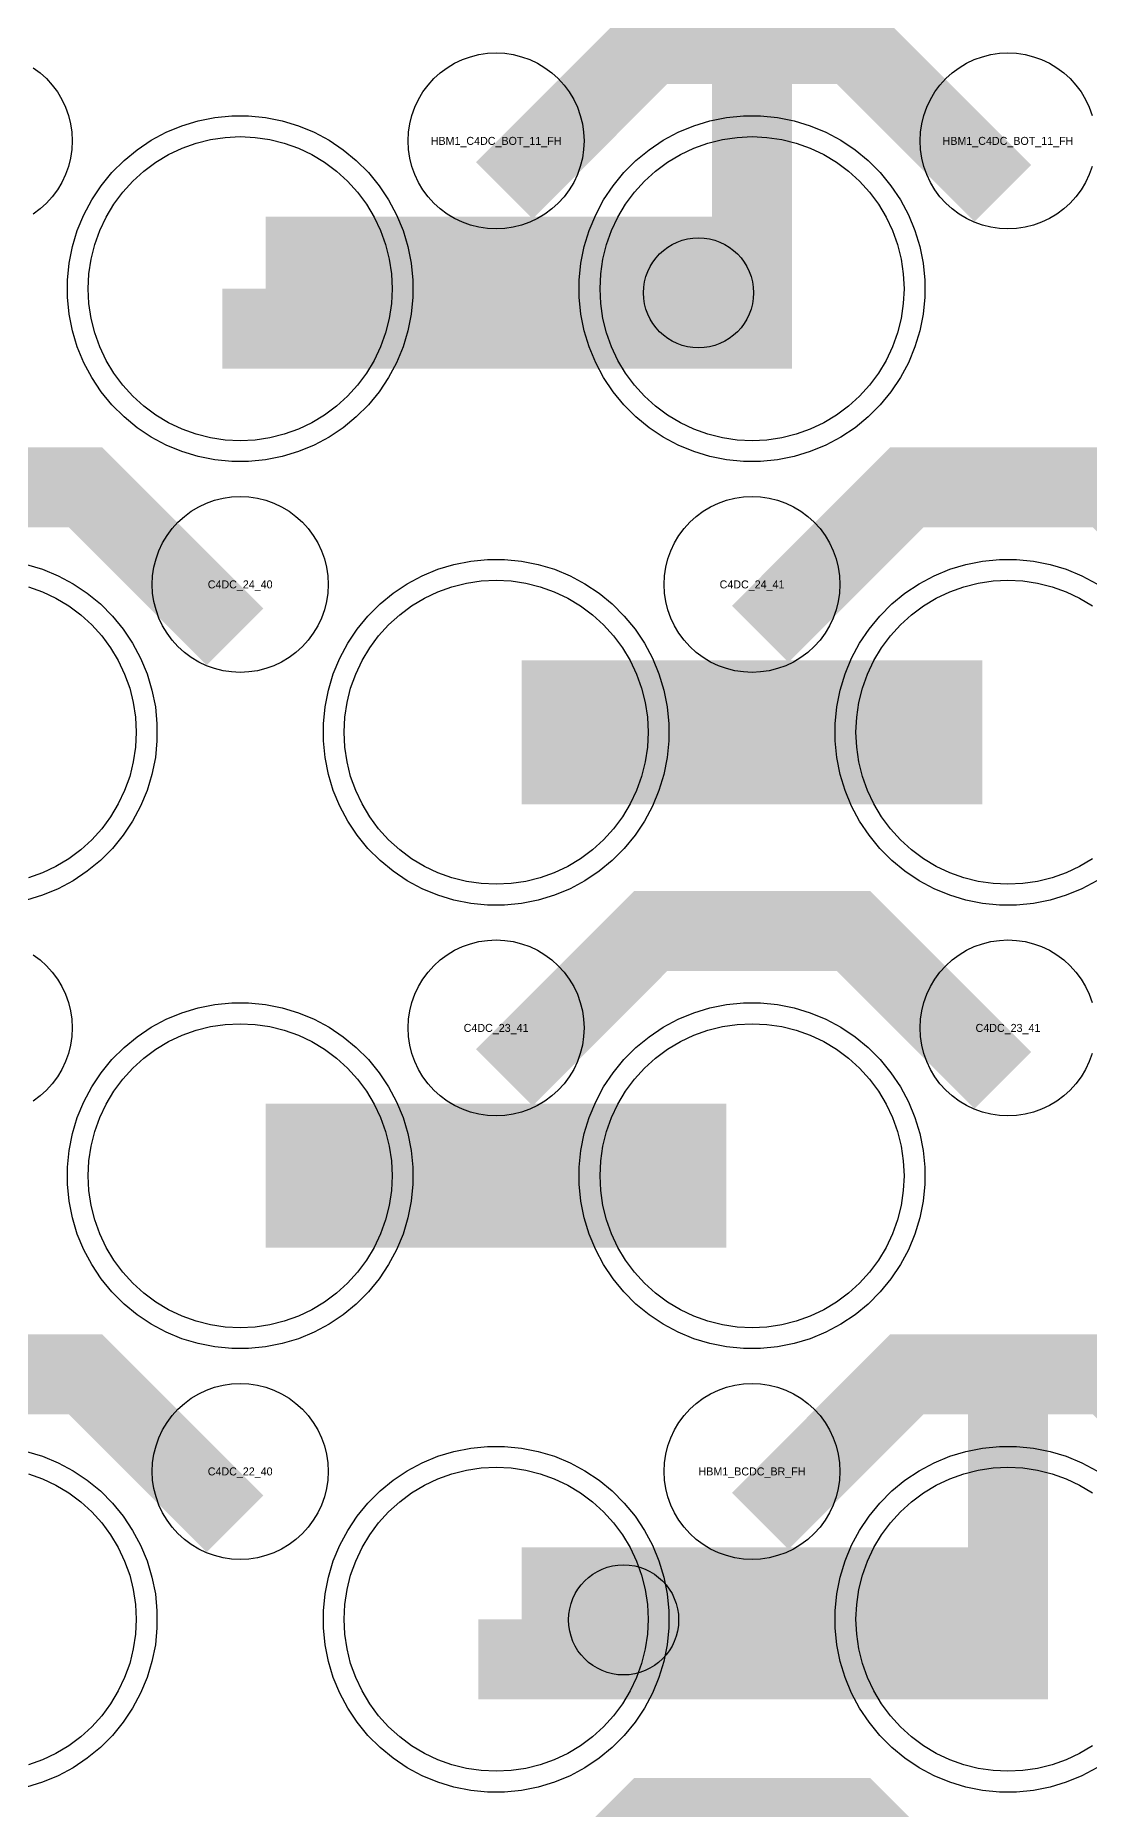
# Model space of a CAD drawing. Extents: x -11880 to 11880, y -14992 to 14992.
# Drawn here: x 976 to 1306, y -11851 to -11296 of the extents above; entities that cross this region are included whole.
import ezdxf
from ezdxf.enums import TextEntityAlignment as Align

# ---------------------------------------------------------------- set-up
doc = ezdxf.new("R2010")
doc.units = 0
doc.header["$MEASUREMENT"] = 0
for name, color, linetype in [('GDS_775_DT_237', 138, 'CONTINUOUS'), ('RDL1_FS', 34, 'CONTINUOUS'), ('RDL_BS', 160, 'CONTINUOUS')]:
    doc.layers.add(name, color=color, linetype=linetype)

msp = doc.modelspace()

# ---------------------------------------------------------------- linework, layer by layer
at = {"layer": 'RDL1_FS'}
for points in [[(1040, -11422.969), (1035.343, -11422.74), (1030.732, -11422.056), (1026.209, -11420.924), (1021.819, -11419.352), (1017.605, -11417.36), (1013.605, -11414.962), (1009.86, -11412.184), (1006.406, -11409.054), (1003.276, -11405.6), (1000.498, -11401.855), (998.1, -11397.855), (996.108, -11393.641), (994.536, -11389.251), (993.404, -11384.728), (992.72, -11380.117), (992.491, -11375.46), (992.72, -11370.803), (993.404, -11366.192), (994.536, -11361.669), (996.108, -11357.279), (998.1, -11353.065), (1000.498, -11349.065), (1003.276, -11345.32), (1006.406, -11341.866), (1009.86, -11338.736), (1013.605, -11335.958), (1017.605, -11333.56), (1021.819, -11331.568), (1026.209, -11329.996), (1030.732, -11328.864), (1035.343, -11328.18), (1040, -11327.951), (1044.657, -11328.18), (1049.268, -11328.864), (1053.791, -11329.996), (1058.181, -11331.568), (1062.395, -11333.56), (1066.395, -11335.958), (1070.14, -11338.736), (1073.594, -11341.866), (1076.724, -11345.32), (1079.502, -11349.065), (1081.9, -11353.065), (1083.892, -11357.279), (1085.464, -11361.669), (1086.596, -11366.192), (1087.28, -11370.803), (1087.509, -11375.46), (1087.28, -11380.117), (1086.596, -11384.728), (1085.464, -11389.251), (1083.892, -11393.641), (1081.9, -11397.855), (1079.502, -11401.855), (1076.724, -11405.6), (1073.594, -11409.054), (1070.14, -11412.184), (1066.395, -11414.962), (1062.395, -11417.36), (1058.181, -11419.352), (1053.791, -11420.924), (1049.268, -11422.056), (1044.657, -11422.74)], [(1200, -11422.969), (1195.343, -11422.74), (1190.732, -11422.056), (1186.209, -11420.924), (1181.819, -11419.352), (1177.605, -11417.36), (1173.605, -11414.962), (1169.86, -11412.184), (1166.406, -11409.054), (1163.276, -11405.6), (1160.498, -11401.855), (1158.1, -11397.855), (1156.108, -11393.641), (1154.536, -11389.251), (1153.404, -11384.728), (1152.72, -11380.117), (1152.491, -11375.46), (1152.72, -11370.803), (1153.404, -11366.192), (1154.536, -11361.669), (1156.108, -11357.279), (1158.1, -11353.065), (1160.498, -11349.065), (1163.276, -11345.32), (1166.406, -11341.866), (1169.86, -11338.736), (1173.605, -11335.958), (1177.605, -11333.56), (1181.819, -11331.568), (1186.209, -11329.996), (1190.732, -11328.864), (1195.343, -11328.18), (1200, -11327.951), (1204.657, -11328.18), (1209.268, -11328.864), (1213.791, -11329.996), (1218.181, -11331.568), (1222.395, -11333.56), (1226.395, -11335.958), (1230.14, -11338.736), (1233.594, -11341.866), (1236.724, -11345.32), (1239.502, -11349.065), (1241.9, -11353.065), (1243.892, -11357.279), (1245.464, -11361.669), (1246.596, -11366.192), (1247.28, -11370.803), (1247.509, -11375.46), (1247.28, -11380.117), (1246.596, -11384.728), (1245.464, -11389.251), (1243.892, -11393.641), (1241.9, -11397.855), (1239.502, -11401.855), (1236.724, -11405.6), (1233.594, -11409.054), (1230.14, -11412.184), (1226.395, -11414.962), (1222.395, -11417.36), (1218.181, -11419.352), (1213.791, -11420.924), (1209.268, -11422.056), (1204.657, -11422.74)], [(1120, -11561.534), (1115.343, -11561.305), (1110.732, -11560.621), (1106.209, -11559.489), (1101.819, -11557.917), (1097.605, -11555.925), (1093.605, -11553.527), (1089.86, -11550.749), (1086.406, -11547.619), (1083.276, -11544.165), (1080.498, -11540.42), (1078.1, -11536.42), (1076.108, -11532.206), (1074.536, -11527.816), (1073.404, -11523.293), (1072.72, -11518.682), (1072.491, -11514.025), (1072.72, -11509.368), (1073.404, -11504.757), (1074.536, -11500.234), (1076.108, -11495.844), (1078.1, -11491.63), (1080.498, -11487.63), (1083.276, -11483.885), (1086.406, -11480.431), (1089.86, -11477.301), (1093.605, -11474.523), (1097.605, -11472.125), (1101.819, -11470.133), (1106.209, -11468.561), (1110.732, -11467.429), (1115.343, -11466.745), (1120, -11466.516), (1124.657, -11466.745), (1129.268, -11467.429), (1133.791, -11468.561), (1138.181, -11470.133), (1142.395, -11472.125), (1146.395, -11474.523), (1150.14, -11477.301), (1153.594, -11480.431), (1156.724, -11483.885), (1159.502, -11487.63), (1161.9, -11491.63), (1163.892, -11495.844), (1165.464, -11500.234), (1166.596, -11504.757), (1167.28, -11509.368), (1167.509, -11514.025), (1167.28, -11518.682), (1166.596, -11523.293), (1165.464, -11527.816), (1163.892, -11532.206), (1161.9, -11536.42), (1159.502, -11540.42), (1156.724, -11544.165), (1153.594, -11547.619), (1150.14, -11550.749), (1146.395, -11553.527), (1142.395, -11555.925), (1138.181, -11557.917), (1133.791, -11559.489), (1129.268, -11560.621), (1124.657, -11561.305)], [(1040, -11700.099), (1035.343, -11699.87), (1030.732, -11699.186), (1026.209, -11698.054), (1021.819, -11696.482), (1017.605, -11694.49), (1013.605, -11692.092), (1009.86, -11689.314), (1006.406, -11686.184), (1003.276, -11682.73), (1000.498, -11678.985), (998.1, -11674.985), (996.108, -11670.771), (994.536, -11666.381), (993.404, -11661.858), (992.72, -11657.247), (992.491, -11652.59), (992.72, -11647.933), (993.404, -11643.322), (994.536, -11638.799), (996.108, -11634.409), (998.1, -11630.195), (1000.498, -11626.195), (1003.276, -11622.45), (1006.406, -11618.996), (1009.86, -11615.866), (1013.605, -11613.088), (1017.605, -11610.69), (1021.819, -11608.698), (1026.209, -11607.126), (1030.732, -11605.994), (1035.343, -11605.31), (1040, -11605.081), (1044.657, -11605.31), (1049.268, -11605.994), (1053.791, -11607.126), (1058.181, -11608.698), (1062.395, -11610.69), (1066.395, -11613.088), (1070.14, -11615.866), (1073.594, -11618.996), (1076.724, -11622.45), (1079.502, -11626.195), (1081.9, -11630.195), (1083.892, -11634.409), (1085.464, -11638.799), (1086.596, -11643.322), (1087.28, -11647.933), (1087.509, -11652.59), (1087.28, -11657.247), (1086.596, -11661.858), (1085.464, -11666.381), (1083.892, -11670.771), (1081.9, -11674.985), (1079.502, -11678.985), (1076.724, -11682.73), (1073.594, -11686.184), (1070.14, -11689.314), (1066.395, -11692.092), (1062.395, -11694.49), (1058.181, -11696.482), (1053.791, -11698.054), (1049.268, -11699.186), (1044.657, -11699.87)], [(1200, -11700.099), (1195.343, -11699.87), (1190.732, -11699.186), (1186.209, -11698.054), (1181.819, -11696.482), (1177.605, -11694.49), (1173.605, -11692.092), (1169.86, -11689.314), (1166.406, -11686.184), (1163.276, -11682.73), (1160.498, -11678.985), (1158.1, -11674.985), (1156.108, -11670.771), (1154.536, -11666.381), (1153.404, -11661.858), (1152.72, -11657.247), (1152.491, -11652.59), (1152.72, -11647.933), (1153.404, -11643.322), (1154.536, -11638.799), (1156.108, -11634.409), (1158.1, -11630.195), (1160.498, -11626.195), (1163.276, -11622.45), (1166.406, -11618.996), (1169.86, -11615.866), (1173.605, -11613.088), (1177.605, -11610.69), (1181.819, -11608.698), (1186.209, -11607.126), (1190.732, -11605.994), (1195.343, -11605.31), (1200, -11605.081), (1204.657, -11605.31), (1209.268, -11605.994), (1213.791, -11607.126), (1218.181, -11608.698), (1222.395, -11610.69), (1226.395, -11613.088), (1230.14, -11615.866), (1233.594, -11618.996), (1236.724, -11622.45), (1239.502, -11626.195), (1241.9, -11630.195), (1243.892, -11634.409), (1245.464, -11638.799), (1246.596, -11643.322), (1247.28, -11647.933), (1247.509, -11652.59), (1247.28, -11657.247), (1246.596, -11661.858), (1245.464, -11666.381), (1243.892, -11670.771), (1241.9, -11674.985), (1239.502, -11678.985), (1236.724, -11682.73), (1233.594, -11686.184), (1230.14, -11689.314), (1226.395, -11692.092), (1222.395, -11694.49), (1218.181, -11696.482), (1213.791, -11698.054), (1209.268, -11699.186), (1204.657, -11699.87)], [(1120, -11838.664), (1115.343, -11838.435), (1110.732, -11837.751), (1106.209, -11836.619), (1101.819, -11835.047), (1097.605, -11833.055), (1093.605, -11830.657), (1089.86, -11827.879), (1086.406, -11824.749), (1083.276, -11821.295), (1080.498, -11817.55), (1078.1, -11813.55), (1076.108, -11809.336), (1074.536, -11804.946), (1073.404, -11800.423), (1072.72, -11795.812), (1072.491, -11791.155), (1072.72, -11786.498), (1073.404, -11781.887), (1074.536, -11777.364), (1076.108, -11772.974), (1078.1, -11768.76), (1080.498, -11764.76), (1083.276, -11761.015), (1086.406, -11757.561), (1089.86, -11754.431), (1093.605, -11751.653), (1097.605, -11749.255), (1101.819, -11747.263), (1106.209, -11745.691), (1110.732, -11744.559), (1115.343, -11743.875), (1120, -11743.646), (1124.657, -11743.875), (1129.268, -11744.559), (1133.791, -11745.691), (1138.181, -11747.263), (1142.395, -11749.255), (1146.395, -11751.653), (1150.14, -11754.431), (1153.594, -11757.561), (1156.724, -11761.015), (1159.502, -11764.76), (1161.9, -11768.76), (1163.892, -11772.974), (1165.464, -11777.364), (1166.596, -11781.887), (1167.28, -11786.498), (1167.509, -11791.155), (1167.28, -11795.812), (1166.596, -11800.423), (1165.464, -11804.946), (1163.892, -11809.336), (1161.9, -11813.55), (1159.502, -11817.55), (1156.724, -11821.295), (1153.594, -11824.749), (1150.14, -11827.879), (1146.395, -11830.657), (1142.395, -11833.055), (1138.181, -11835.047), (1133.791, -11836.619), (1129.268, -11837.751), (1124.657, -11838.435)]]:
    msp.add_lwpolyline(points, close=True, dxfattribs=at)
for points in [[(1048.002, -11375.46, 45, 45, 0), (1120.002, -11375.46, 45, 45, 0)], [(1120.002, -11375.46, 45, 45, 0), (1192.002, -11375.46, 45, 45, 0)], [(1128.002, -11514.025, 45, 45, 0), (1200.002, -11514.025, 45, 45, 0)], [(1200.002, -11514.025, 45, 45, 0), (1272.002, -11514.025, 45, 45, 0)], [(1048.002, -11652.59, 45, 45, 0), (1120.002, -11652.59, 45, 45, 0)], [(1120.002, -11652.59, 45, 45, 0), (1192.002, -11652.59, 45, 45, 0)], [(1128.002, -11791.155, 45, 45, 0), (1200.002, -11791.155, 45, 45, 0)], [(1200.002, -11791.155, 45, 45, 0), (1272.002, -11791.155, 45, 45, 0)]]:
    msp.add_lwpolyline(points, format="xyseb", dxfattribs=at)
for points in [[(1306.395, -11553.527), (1302.395, -11555.925), (1298.181, -11557.917), (1293.791, -11559.489), (1289.268, -11560.621), (1284.657, -11561.305), (1280, -11561.534), (1275.343, -11561.305), (1270.732, -11560.621), (1266.209, -11559.489), (1261.819, -11557.917), (1257.605, -11555.925), (1253.605, -11553.527), (1249.86, -11550.749), (1246.406, -11547.619), (1243.276, -11544.165), (1240.498, -11540.42), (1238.1, -11536.42), (1236.108, -11532.206), (1234.536, -11527.816), (1233.404, -11523.293), (1232.72, -11518.682), (1232.491, -11514.025), (1232.72, -11509.368), (1233.404, -11504.757), (1234.536, -11500.234), (1236.108, -11495.844), (1238.1, -11491.63), (1240.498, -11487.63), (1243.276, -11483.885), (1246.406, -11480.431), (1249.86, -11477.301), (1253.605, -11474.523), (1257.605, -11472.125), (1261.819, -11470.133), (1266.209, -11468.561), (1270.732, -11467.429), (1275.343, -11466.745), (1280, -11466.516), (1284.657, -11466.745), (1289.268, -11467.429), (1293.791, -11468.561), (1298.181, -11470.133), (1302.395, -11472.125), (1306.395, -11474.523)], [(973.791, -11468.561), (978.181, -11470.133), (982.395, -11472.125), (986.395, -11474.523), (990.14, -11477.301), (993.594, -11480.431), (996.724, -11483.885), (999.502, -11487.63), (1001.9, -11491.63), (1003.892, -11495.844), (1005.464, -11500.234), (1006.596, -11504.757), (1007.28, -11509.368), (1007.509, -11514.025), (1007.28, -11518.682), (1006.596, -11523.293), (1005.464, -11527.816), (1003.892, -11532.206), (1001.9, -11536.42), (999.502, -11540.42), (996.724, -11544.165), (993.594, -11547.619), (990.14, -11550.749), (986.395, -11553.527), (982.395, -11555.925), (978.181, -11557.917), (973.791, -11559.489)], [(1306.395, -11830.657), (1302.395, -11833.055), (1298.181, -11835.047), (1293.791, -11836.619), (1289.268, -11837.751), (1284.657, -11838.435), (1280, -11838.664), (1275.343, -11838.435), (1270.732, -11837.751), (1266.209, -11836.619), (1261.819, -11835.047), (1257.605, -11833.055), (1253.605, -11830.657), (1249.86, -11827.879), (1246.406, -11824.749), (1243.276, -11821.295), (1240.498, -11817.55), (1238.1, -11813.55), (1236.108, -11809.336), (1234.536, -11804.946), (1233.404, -11800.423), (1232.72, -11795.812), (1232.491, -11791.155), (1232.72, -11786.498), (1233.404, -11781.887), (1234.536, -11777.364), (1236.108, -11772.974), (1238.1, -11768.76), (1240.498, -11764.76), (1243.276, -11761.015), (1246.406, -11757.561), (1249.86, -11754.431), (1253.605, -11751.653), (1257.605, -11749.255), (1261.819, -11747.263), (1266.209, -11745.691), (1270.732, -11744.559), (1275.343, -11743.875), (1280, -11743.646), (1284.657, -11743.875), (1289.268, -11744.559), (1293.791, -11745.691), (1298.181, -11747.263), (1302.395, -11749.255), (1306.395, -11751.653)], [(973.791, -11745.691), (978.181, -11747.263), (982.395, -11749.255), (986.395, -11751.653), (990.14, -11754.431), (993.594, -11757.561), (996.724, -11761.015), (999.502, -11764.76), (1001.9, -11768.76), (1003.892, -11772.974), (1005.464, -11777.364), (1006.596, -11781.887), (1007.28, -11786.498), (1007.509, -11791.155), (1007.28, -11795.812), (1006.596, -11800.423), (1005.464, -11804.946), (1003.892, -11809.336), (1001.9, -11813.55), (999.502, -11817.55), (996.724, -11821.295), (993.594, -11824.749), (990.14, -11827.879), (986.395, -11830.657), (982.395, -11833.055), (978.181, -11835.047), (973.791, -11836.619)]]:
    msp.add_lwpolyline(points, dxfattribs=at)
for centre in [(1183.28, -11376.739), (1159.859, -11791.356)]:
    msp.add_circle(centre, 17.2, dxfattribs=at)
at = {"layer": 'RDL_BS'}
for points in [[(1200, -11400.46, 25, 25, 0), (1200, -11286.459, 25, 25, 0)], [(1122.562, -11344.774, 25, 25, 0), (1168.377, -11298.959, 25, 25, 0), (1201.93, -11298.959, 25, 25, 0)], [(1278.401, -11345.673, 25, 25, 0), (1231.687, -11298.959, 25, 25, 0), (1201.929, -11298.959, 25, 25, 0)], [(1034.397, -11387.96, 25, 25, 0), (1212.5, -11387.96, 25, 25, 0)], [(1038.401, -11484.238, 25, 25, 0), (991.687, -11437.524, 25, 25, 0), (961.929, -11437.524, 25, 25, 0)], [(1202.562, -11483.339, 25, 25, 0), (1248.377, -11437.524, 25, 25, 0), (1281.93, -11437.524, 25, 25, 0)], [(1358.401, -11484.238, 25, 25, 0), (1311.687, -11437.524, 25, 25, 0), (1281.929, -11437.524, 25, 25, 0)], [(1122.562, -11621.904, 25, 25, 0), (1168.377, -11576.089, 25, 25, 0), (1201.93, -11576.089, 25, 25, 0)], [(1278.401, -11622.803, 25, 25, 0), (1231.687, -11576.089, 25, 25, 0), (1201.929, -11576.089, 25, 25, 0)], [(1280, -11816.155, 25, 25, 0), (1280, -11702.154, 25, 25, 0)], [(1038.401, -11761.368, 25, 25, 0), (991.687, -11714.654, 25, 25, 0), (961.929, -11714.654, 25, 25, 0)], [(1202.562, -11760.469, 25, 25, 0), (1248.377, -11714.654, 25, 25, 0), (1281.93, -11714.654, 25, 25, 0)], [(1358.401, -11761.368, 25, 25, 0), (1311.687, -11714.654, 25, 25, 0), (1281.929, -11714.654, 25, 25, 0)], [(1114.397, -11803.655, 25, 25, 0), (1292.5, -11803.655, 25, 25, 0)], [(1200, -11954.72, 25, 25, 0), (1200, -11840.719, 25, 25, 0)], [(1122.562, -11899.034, 25, 25, 0), (1168.377, -11853.219, 25, 25, 0), (1201.93, -11853.219, 25, 25, 0)], [(1278.401, -11899.933, 25, 25, 0), (1231.687, -11853.219, 25, 25, 0), (1201.929, -11853.219, 25, 25, 0)]]:
    msp.add_lwpolyline(points, format="xyseb", dxfattribs=at)
for points in [[(975.28, -11306.415), (977.443, -11308.018), (979.442, -11309.83), (981.254, -11311.829), (982.857, -11313.992), (984.25, -11316.316), (985.402, -11318.753), (986.309, -11321.288), (986.966, -11323.907), (987.362, -11326.579), (987.494, -11329.272), (987.362, -11331.965), (986.966, -11334.637), (986.309, -11337.256), (985.402, -11339.791), (984.25, -11342.228), (982.857, -11344.552), (981.254, -11346.715), (979.442, -11348.714), (977.443, -11350.526), (975.28, -11352.129)], [(1306.309, -11337.256), (1305.402, -11339.791), (1304.25, -11342.228), (1302.857, -11344.552), (1301.254, -11346.715), (1299.442, -11348.714), (1297.443, -11350.526), (1295.28, -11352.129), (1292.956, -11353.522), (1290.519, -11354.674), (1287.984, -11355.581), (1285.365, -11356.238), (1282.693, -11356.634), (1280, -11356.766), (1277.307, -11356.634), (1274.635, -11356.238), (1272.016, -11355.581), (1269.481, -11354.674), (1267.044, -11353.522), (1264.72, -11352.129), (1262.557, -11350.526), (1260.558, -11348.714), (1258.746, -11346.715), (1257.143, -11344.552), (1255.75, -11342.228), (1254.598, -11339.791), (1253.691, -11337.256), (1253.034, -11334.637), (1252.638, -11331.965), (1252.506, -11329.272), (1252.638, -11326.579), (1253.034, -11323.907), (1253.691, -11321.288), (1254.598, -11318.753), (1255.75, -11316.316), (1257.143, -11313.992), (1258.746, -11311.829), (1260.558, -11309.83), (1262.557, -11308.018), (1264.72, -11306.415), (1267.044, -11305.022), (1269.481, -11303.87), (1272.016, -11302.963), (1274.635, -11302.306), (1277.307, -11301.91), (1280, -11301.778), (1282.693, -11301.91), (1285.365, -11302.306), (1287.984, -11302.963), (1290.519, -11303.87), (1292.956, -11305.022), (1295.28, -11306.415), (1297.443, -11308.018), (1299.442, -11309.83), (1301.254, -11311.829), (1302.857, -11313.992), (1304.25, -11316.316), (1305.402, -11318.753), (1306.309, -11321.288)], [(973.165, -11461.588), (978.205, -11463.119), (983.115, -11465.15), (987.777, -11467.642), (992.191, -11470.589), (996.292, -11473.951), (1000.074, -11477.733), (1003.436, -11481.834), (1006.383, -11486.248), (1008.875, -11490.91), (1010.906, -11495.82), (1012.437, -11500.86), (1013.483, -11506.087), (1014, -11511.381), (1014, -11516.669), (1013.483, -11521.963), (1012.437, -11527.19), (1010.906, -11532.23), (1008.875, -11537.14), (1006.383, -11541.802), (1003.436, -11546.216), (1000.074, -11550.317), (996.292, -11554.099), (992.191, -11557.461), (987.777, -11560.408), (983.115, -11562.9), (978.205, -11564.931), (973.165, -11566.462)], [(1307.777, -11560.408), (1303.115, -11562.9), (1298.205, -11564.931), (1293.165, -11566.462), (1287.938, -11567.508), (1282.644, -11568.025), (1277.356, -11568.025), (1272.062, -11567.508), (1266.835, -11566.462), (1261.795, -11564.931), (1256.885, -11562.9), (1252.223, -11560.408), (1247.809, -11557.461), (1243.708, -11554.099), (1239.926, -11550.317), (1236.564, -11546.216), (1233.617, -11541.802), (1231.125, -11537.14), (1229.094, -11532.23), (1227.563, -11527.19), (1226.517, -11521.963), (1226, -11516.669), (1226, -11511.381), (1226.517, -11506.087), (1227.563, -11500.86), (1229.094, -11495.82), (1231.125, -11490.91), (1233.617, -11486.248), (1236.564, -11481.834), (1239.926, -11477.733), (1243.708, -11473.951), (1247.809, -11470.589), (1252.223, -11467.642), (1256.885, -11465.15), (1261.795, -11463.119), (1266.835, -11461.588), (1272.062, -11460.542), (1277.356, -11460.025), (1282.644, -11460.025), (1287.938, -11460.542), (1293.165, -11461.588), (1298.205, -11463.119), (1303.115, -11465.15), (1307.777, -11467.642)], [(975.28, -11583.545), (977.443, -11585.148), (979.442, -11586.96), (981.254, -11588.959), (982.857, -11591.122), (984.25, -11593.446), (985.402, -11595.883), (986.309, -11598.418), (986.966, -11601.037), (987.362, -11603.709), (987.494, -11606.402), (987.362, -11609.095), (986.966, -11611.767), (986.309, -11614.386), (985.402, -11616.921), (984.25, -11619.358), (982.857, -11621.682), (981.254, -11623.845), (979.442, -11625.844), (977.443, -11627.656), (975.28, -11629.259)], [(1306.309, -11614.386), (1305.402, -11616.921), (1304.25, -11619.358), (1302.857, -11621.682), (1301.254, -11623.845), (1299.442, -11625.844), (1297.443, -11627.656), (1295.28, -11629.259), (1292.956, -11630.652), (1290.519, -11631.804), (1287.984, -11632.711), (1285.365, -11633.368), (1282.693, -11633.764), (1280, -11633.896), (1277.307, -11633.764), (1274.635, -11633.368), (1272.016, -11632.711), (1269.481, -11631.804), (1267.044, -11630.652), (1264.72, -11629.259), (1262.557, -11627.656), (1260.558, -11625.844), (1258.746, -11623.845), (1257.143, -11621.682), (1255.75, -11619.358), (1254.598, -11616.921), (1253.691, -11614.386), (1253.034, -11611.767), (1252.638, -11609.095), (1252.506, -11606.402), (1252.638, -11603.709), (1253.034, -11601.037), (1253.691, -11598.418), (1254.598, -11595.883), (1255.75, -11593.446), (1257.143, -11591.122), (1258.746, -11588.959), (1260.558, -11586.96), (1262.557, -11585.148), (1264.72, -11583.545), (1267.044, -11582.152), (1269.481, -11581), (1272.016, -11580.093), (1274.635, -11579.436), (1277.307, -11579.04), (1280, -11578.908), (1282.693, -11579.04), (1285.365, -11579.436), (1287.984, -11580.093), (1290.519, -11581), (1292.956, -11582.152), (1295.28, -11583.545), (1297.443, -11585.148), (1299.442, -11586.96), (1301.254, -11588.959), (1302.857, -11591.122), (1304.25, -11593.446), (1305.402, -11595.883), (1306.309, -11598.418)], [(973.165, -11738.718), (978.205, -11740.249), (983.115, -11742.28), (987.777, -11744.772), (992.191, -11747.719), (996.292, -11751.081), (1000.074, -11754.863), (1003.436, -11758.964), (1006.383, -11763.378), (1008.875, -11768.04), (1010.906, -11772.95), (1012.437, -11777.99), (1013.483, -11783.217), (1014, -11788.511), (1014, -11793.799), (1013.483, -11799.093), (1012.437, -11804.32), (1010.906, -11809.36), (1008.875, -11814.27), (1006.383, -11818.932), (1003.436, -11823.346), (1000.074, -11827.447), (996.292, -11831.229), (992.191, -11834.591), (987.777, -11837.538), (983.115, -11840.03), (978.205, -11842.061), (973.165, -11843.592)], [(1307.777, -11837.538), (1303.115, -11840.03), (1298.205, -11842.061), (1293.165, -11843.592), (1287.938, -11844.638), (1282.644, -11845.155), (1277.356, -11845.155), (1272.062, -11844.638), (1266.835, -11843.592), (1261.795, -11842.061), (1256.885, -11840.03), (1252.223, -11837.538), (1247.809, -11834.591), (1243.708, -11831.229), (1239.926, -11827.447), (1236.564, -11823.346), (1233.617, -11818.932), (1231.125, -11814.27), (1229.094, -11809.36), (1227.563, -11804.32), (1226.517, -11799.093), (1226, -11793.799), (1226, -11788.511), (1226.517, -11783.217), (1227.563, -11777.99), (1229.094, -11772.95), (1231.125, -11768.04), (1233.617, -11763.378), (1236.564, -11758.964), (1239.926, -11754.863), (1243.708, -11751.081), (1247.809, -11747.719), (1252.223, -11744.772), (1256.885, -11742.28), (1261.795, -11740.249), (1266.835, -11738.718), (1272.062, -11737.672), (1277.356, -11737.155), (1282.644, -11737.155), (1287.938, -11737.672), (1293.165, -11738.718), (1298.205, -11740.249), (1303.115, -11742.28), (1307.777, -11744.772)]]:
    msp.add_lwpolyline(points, dxfattribs=at)
for points in [[(1120, -11356.766), (1117.307, -11356.634), (1114.635, -11356.238), (1112.016, -11355.581), (1109.481, -11354.674), (1107.044, -11353.522), (1104.72, -11352.129), (1102.557, -11350.526), (1100.558, -11348.714), (1098.746, -11346.715), (1097.143, -11344.552), (1095.75, -11342.228), (1094.598, -11339.791), (1093.691, -11337.256), (1093.034, -11334.637), (1092.638, -11331.965), (1092.506, -11329.272), (1092.638, -11326.579), (1093.034, -11323.907), (1093.691, -11321.288), (1094.598, -11318.753), (1095.75, -11316.316), (1097.143, -11313.992), (1098.746, -11311.829), (1100.558, -11309.83), (1102.557, -11308.018), (1104.72, -11306.415), (1107.044, -11305.022), (1109.481, -11303.87), (1112.016, -11302.963), (1114.635, -11302.306), (1117.307, -11301.91), (1120, -11301.778), (1122.693, -11301.91), (1125.365, -11302.306), (1127.984, -11302.963), (1130.519, -11303.87), (1132.956, -11305.022), (1135.28, -11306.415), (1137.443, -11308.018), (1139.442, -11309.83), (1141.254, -11311.829), (1142.857, -11313.992), (1144.25, -11316.316), (1145.402, -11318.753), (1146.309, -11321.288), (1146.966, -11323.907), (1147.362, -11326.579), (1147.494, -11329.272), (1147.362, -11331.965), (1146.966, -11334.637), (1146.309, -11337.256), (1145.402, -11339.791), (1144.25, -11342.228), (1142.857, -11344.552), (1141.254, -11346.715), (1139.442, -11348.714), (1137.443, -11350.526), (1135.28, -11352.129), (1132.956, -11353.522), (1130.519, -11354.674), (1127.984, -11355.581), (1125.365, -11356.238), (1122.693, -11356.634)], [(1037.356, -11429.46), (1032.062, -11428.943), (1026.835, -11427.897), (1021.795, -11426.366), (1016.885, -11424.335), (1012.223, -11421.843), (1007.809, -11418.896), (1003.708, -11415.534), (999.926, -11411.752), (996.564, -11407.651), (993.617, -11403.237), (991.125, -11398.575), (989.094, -11393.665), (987.563, -11388.625), (986.517, -11383.398), (986, -11378.104), (986, -11372.816), (986.517, -11367.522), (987.563, -11362.295), (989.094, -11357.255), (991.125, -11352.345), (993.617, -11347.683), (996.564, -11343.269), (999.926, -11339.168), (1003.708, -11335.386), (1007.809, -11332.024), (1012.223, -11329.077), (1016.885, -11326.585), (1021.795, -11324.554), (1026.835, -11323.023), (1032.062, -11321.977), (1037.356, -11321.46), (1042.644, -11321.46), (1047.938, -11321.977), (1053.165, -11323.023), (1058.205, -11324.554), (1063.115, -11326.585), (1067.777, -11329.077), (1072.191, -11332.024), (1076.292, -11335.386), (1080.074, -11339.168), (1083.436, -11343.269), (1086.383, -11347.683), (1088.875, -11352.345), (1090.906, -11357.255), (1092.437, -11362.295), (1093.483, -11367.522), (1094, -11372.816), (1094, -11378.104), (1093.483, -11383.398), (1092.437, -11388.625), (1090.906, -11393.665), (1088.875, -11398.575), (1086.383, -11403.237), (1083.436, -11407.651), (1080.074, -11411.752), (1076.292, -11415.534), (1072.191, -11418.896), (1067.777, -11421.843), (1063.115, -11424.335), (1058.205, -11426.366), (1053.165, -11427.897), (1047.938, -11428.943), (1042.644, -11429.46)], [(1197.356, -11429.46), (1192.062, -11428.943), (1186.835, -11427.897), (1181.795, -11426.366), (1176.885, -11424.335), (1172.223, -11421.843), (1167.809, -11418.896), (1163.708, -11415.534), (1159.926, -11411.752), (1156.564, -11407.651), (1153.617, -11403.237), (1151.125, -11398.575), (1149.094, -11393.665), (1147.563, -11388.625), (1146.517, -11383.398), (1146, -11378.104), (1146, -11372.816), (1146.517, -11367.522), (1147.563, -11362.295), (1149.094, -11357.255), (1151.125, -11352.345), (1153.617, -11347.683), (1156.564, -11343.269), (1159.926, -11339.168), (1163.708, -11335.386), (1167.809, -11332.024), (1172.223, -11329.077), (1176.885, -11326.585), (1181.795, -11324.554), (1186.835, -11323.023), (1192.062, -11321.977), (1197.356, -11321.46), (1202.644, -11321.46), (1207.938, -11321.977), (1213.165, -11323.023), (1218.205, -11324.554), (1223.115, -11326.585), (1227.777, -11329.077), (1232.191, -11332.024), (1236.292, -11335.386), (1240.074, -11339.168), (1243.436, -11343.269), (1246.383, -11347.683), (1248.875, -11352.345), (1250.906, -11357.255), (1252.437, -11362.295), (1253.483, -11367.522), (1254, -11372.816), (1254, -11378.104), (1253.483, -11383.398), (1252.437, -11388.625), (1250.906, -11393.665), (1248.875, -11398.575), (1246.383, -11403.237), (1243.436, -11407.651), (1240.074, -11411.752), (1236.292, -11415.534), (1232.191, -11418.896), (1227.777, -11421.843), (1223.115, -11424.335), (1218.205, -11426.366), (1213.165, -11427.897), (1207.938, -11428.943), (1202.644, -11429.46)], [(1040, -11495.331), (1037.307, -11495.199), (1034.635, -11494.803), (1032.016, -11494.146), (1029.481, -11493.239), (1027.044, -11492.087), (1024.72, -11490.694), (1022.557, -11489.091), (1020.558, -11487.279), (1018.746, -11485.28), (1017.143, -11483.117), (1015.75, -11480.793), (1014.598, -11478.356), (1013.691, -11475.821), (1013.034, -11473.202), (1012.638, -11470.53), (1012.506, -11467.837), (1012.638, -11465.144), (1013.034, -11462.472), (1013.691, -11459.853), (1014.598, -11457.318), (1015.75, -11454.881), (1017.143, -11452.557), (1018.746, -11450.394), (1020.558, -11448.395), (1022.557, -11446.583), (1024.72, -11444.98), (1027.044, -11443.587), (1029.481, -11442.435), (1032.016, -11441.528), (1034.635, -11440.871), (1037.307, -11440.475), (1040, -11440.343), (1042.693, -11440.475), (1045.365, -11440.871), (1047.984, -11441.528), (1050.519, -11442.435), (1052.956, -11443.587), (1055.28, -11444.98), (1057.443, -11446.583), (1059.442, -11448.395), (1061.254, -11450.394), (1062.857, -11452.557), (1064.25, -11454.881), (1065.402, -11457.318), (1066.309, -11459.853), (1066.966, -11462.472), (1067.362, -11465.144), (1067.494, -11467.837), (1067.362, -11470.53), (1066.966, -11473.202), (1066.309, -11475.821), (1065.402, -11478.356), (1064.25, -11480.793), (1062.857, -11483.117), (1061.254, -11485.28), (1059.442, -11487.279), (1057.443, -11489.091), (1055.28, -11490.694), (1052.956, -11492.087), (1050.519, -11493.239), (1047.984, -11494.146), (1045.365, -11494.803), (1042.693, -11495.199)], [(1200, -11495.331), (1197.307, -11495.199), (1194.635, -11494.803), (1192.016, -11494.146), (1189.481, -11493.239), (1187.044, -11492.087), (1184.72, -11490.694), (1182.557, -11489.091), (1180.558, -11487.279), (1178.746, -11485.28), (1177.143, -11483.117), (1175.75, -11480.793), (1174.598, -11478.356), (1173.691, -11475.821), (1173.034, -11473.202), (1172.638, -11470.53), (1172.506, -11467.837), (1172.638, -11465.144), (1173.034, -11462.472), (1173.691, -11459.853), (1174.598, -11457.318), (1175.75, -11454.881), (1177.143, -11452.557), (1178.746, -11450.394), (1180.558, -11448.395), (1182.557, -11446.583), (1184.72, -11444.98), (1187.044, -11443.587), (1189.481, -11442.435), (1192.016, -11441.528), (1194.635, -11440.871), (1197.307, -11440.475), (1200, -11440.343), (1202.693, -11440.475), (1205.365, -11440.871), (1207.984, -11441.528), (1210.519, -11442.435), (1212.956, -11443.587), (1215.28, -11444.98), (1217.443, -11446.583), (1219.442, -11448.395), (1221.254, -11450.394), (1222.857, -11452.557), (1224.25, -11454.881), (1225.402, -11457.318), (1226.309, -11459.853), (1226.966, -11462.472), (1227.362, -11465.144), (1227.494, -11467.837), (1227.362, -11470.53), (1226.966, -11473.202), (1226.309, -11475.821), (1225.402, -11478.356), (1224.25, -11480.793), (1222.857, -11483.117), (1221.254, -11485.28), (1219.442, -11487.279), (1217.443, -11489.091), (1215.28, -11490.694), (1212.956, -11492.087), (1210.519, -11493.239), (1207.984, -11494.146), (1205.365, -11494.803), (1202.693, -11495.199)], [(1117.356, -11568.025), (1112.062, -11567.508), (1106.835, -11566.462), (1101.795, -11564.931), (1096.885, -11562.9), (1092.223, -11560.408), (1087.809, -11557.461), (1083.708, -11554.099), (1079.926, -11550.317), (1076.564, -11546.216), (1073.617, -11541.802), (1071.125, -11537.14), (1069.094, -11532.23), (1067.563, -11527.19), (1066.517, -11521.963), (1066, -11516.669), (1066, -11511.381), (1066.517, -11506.087), (1067.563, -11500.86), (1069.094, -11495.82), (1071.125, -11490.91), (1073.617, -11486.248), (1076.564, -11481.834), (1079.926, -11477.733), (1083.708, -11473.951), (1087.809, -11470.589), (1092.223, -11467.642), (1096.885, -11465.15), (1101.795, -11463.119), (1106.835, -11461.588), (1112.062, -11460.542), (1117.356, -11460.025), (1122.644, -11460.025), (1127.938, -11460.542), (1133.165, -11461.588), (1138.205, -11463.119), (1143.115, -11465.15), (1147.777, -11467.642), (1152.191, -11470.589), (1156.292, -11473.951), (1160.074, -11477.733), (1163.436, -11481.834), (1166.383, -11486.248), (1168.875, -11490.91), (1170.906, -11495.82), (1172.437, -11500.86), (1173.483, -11506.087), (1174, -11511.381), (1174, -11516.669), (1173.483, -11521.963), (1172.437, -11527.19), (1170.906, -11532.23), (1168.875, -11537.14), (1166.383, -11541.802), (1163.436, -11546.216), (1160.074, -11550.317), (1156.292, -11554.099), (1152.191, -11557.461), (1147.777, -11560.408), (1143.115, -11562.9), (1138.205, -11564.931), (1133.165, -11566.462), (1127.938, -11567.508), (1122.644, -11568.025)], [(1120, -11633.896), (1117.307, -11633.764), (1114.635, -11633.368), (1112.016, -11632.711), (1109.481, -11631.804), (1107.044, -11630.652), (1104.72, -11629.259), (1102.557, -11627.656), (1100.558, -11625.844), (1098.746, -11623.845), (1097.143, -11621.682), (1095.75, -11619.358), (1094.598, -11616.921), (1093.691, -11614.386), (1093.034, -11611.767), (1092.638, -11609.095), (1092.506, -11606.402), (1092.638, -11603.709), (1093.034, -11601.037), (1093.691, -11598.418), (1094.598, -11595.883), (1095.75, -11593.446), (1097.143, -11591.122), (1098.746, -11588.959), (1100.558, -11586.96), (1102.557, -11585.148), (1104.72, -11583.545), (1107.044, -11582.152), (1109.481, -11581), (1112.016, -11580.093), (1114.635, -11579.436), (1117.307, -11579.04), (1120, -11578.908), (1122.693, -11579.04), (1125.365, -11579.436), (1127.984, -11580.093), (1130.519, -11581), (1132.956, -11582.152), (1135.28, -11583.545), (1137.443, -11585.148), (1139.442, -11586.96), (1141.254, -11588.959), (1142.857, -11591.122), (1144.25, -11593.446), (1145.402, -11595.883), (1146.309, -11598.418), (1146.966, -11601.037), (1147.362, -11603.709), (1147.494, -11606.402), (1147.362, -11609.095), (1146.966, -11611.767), (1146.309, -11614.386), (1145.402, -11616.921), (1144.25, -11619.358), (1142.857, -11621.682), (1141.254, -11623.845), (1139.442, -11625.844), (1137.443, -11627.656), (1135.28, -11629.259), (1132.956, -11630.652), (1130.519, -11631.804), (1127.984, -11632.711), (1125.365, -11633.368), (1122.693, -11633.764)], [(1037.356, -11706.59), (1032.062, -11706.073), (1026.835, -11705.027), (1021.795, -11703.496), (1016.885, -11701.465), (1012.223, -11698.973), (1007.809, -11696.026), (1003.708, -11692.664), (999.926, -11688.882), (996.564, -11684.781), (993.617, -11680.367), (991.125, -11675.705), (989.094, -11670.795), (987.563, -11665.755), (986.517, -11660.528), (986, -11655.234), (986, -11649.946), (986.517, -11644.652), (987.563, -11639.425), (989.094, -11634.385), (991.125, -11629.475), (993.617, -11624.813), (996.564, -11620.399), (999.926, -11616.298), (1003.708, -11612.516), (1007.809, -11609.154), (1012.223, -11606.207), (1016.885, -11603.715), (1021.795, -11601.684), (1026.835, -11600.153), (1032.062, -11599.107), (1037.356, -11598.59), (1042.644, -11598.59), (1047.938, -11599.107), (1053.165, -11600.153), (1058.205, -11601.684), (1063.115, -11603.715), (1067.777, -11606.207), (1072.191, -11609.154), (1076.292, -11612.516), (1080.074, -11616.298), (1083.436, -11620.399), (1086.383, -11624.813), (1088.875, -11629.475), (1090.906, -11634.385), (1092.437, -11639.425), (1093.483, -11644.652), (1094, -11649.946), (1094, -11655.234), (1093.483, -11660.528), (1092.437, -11665.755), (1090.906, -11670.795), (1088.875, -11675.705), (1086.383, -11680.367), (1083.436, -11684.781), (1080.074, -11688.882), (1076.292, -11692.664), (1072.191, -11696.026), (1067.777, -11698.973), (1063.115, -11701.465), (1058.205, -11703.496), (1053.165, -11705.027), (1047.938, -11706.073), (1042.644, -11706.59)], [(1197.356, -11706.59), (1192.062, -11706.073), (1186.835, -11705.027), (1181.795, -11703.496), (1176.885, -11701.465), (1172.223, -11698.973), (1167.809, -11696.026), (1163.708, -11692.664), (1159.926, -11688.882), (1156.564, -11684.781), (1153.617, -11680.367), (1151.125, -11675.705), (1149.094, -11670.795), (1147.563, -11665.755), (1146.517, -11660.528), (1146, -11655.234), (1146, -11649.946), (1146.517, -11644.652), (1147.563, -11639.425), (1149.094, -11634.385), (1151.125, -11629.475), (1153.617, -11624.813), (1156.564, -11620.399), (1159.926, -11616.298), (1163.708, -11612.516), (1167.809, -11609.154), (1172.223, -11606.207), (1176.885, -11603.715), (1181.795, -11601.684), (1186.835, -11600.153), (1192.062, -11599.107), (1197.356, -11598.59), (1202.644, -11598.59), (1207.938, -11599.107), (1213.165, -11600.153), (1218.205, -11601.684), (1223.115, -11603.715), (1227.777, -11606.207), (1232.191, -11609.154), (1236.292, -11612.516), (1240.074, -11616.298), (1243.436, -11620.399), (1246.383, -11624.813), (1248.875, -11629.475), (1250.906, -11634.385), (1252.437, -11639.425), (1253.483, -11644.652), (1254, -11649.946), (1254, -11655.234), (1253.483, -11660.528), (1252.437, -11665.755), (1250.906, -11670.795), (1248.875, -11675.705), (1246.383, -11680.367), (1243.436, -11684.781), (1240.074, -11688.882), (1236.292, -11692.664), (1232.191, -11696.026), (1227.777, -11698.973), (1223.115, -11701.465), (1218.205, -11703.496), (1213.165, -11705.027), (1207.938, -11706.073), (1202.644, -11706.59)], [(1040, -11772.461), (1037.307, -11772.329), (1034.635, -11771.933), (1032.016, -11771.276), (1029.481, -11770.369), (1027.044, -11769.217), (1024.72, -11767.824), (1022.557, -11766.221), (1020.558, -11764.409), (1018.746, -11762.41), (1017.143, -11760.247), (1015.75, -11757.923), (1014.598, -11755.486), (1013.691, -11752.951), (1013.034, -11750.332), (1012.638, -11747.66), (1012.506, -11744.967), (1012.638, -11742.274), (1013.034, -11739.602), (1013.691, -11736.983), (1014.598, -11734.448), (1015.75, -11732.011), (1017.143, -11729.687), (1018.746, -11727.524), (1020.558, -11725.525), (1022.557, -11723.713), (1024.72, -11722.11), (1027.044, -11720.717), (1029.481, -11719.565), (1032.016, -11718.658), (1034.635, -11718.001), (1037.307, -11717.605), (1040, -11717.473), (1042.693, -11717.605), (1045.365, -11718.001), (1047.984, -11718.658), (1050.519, -11719.565), (1052.956, -11720.717), (1055.28, -11722.11), (1057.443, -11723.713), (1059.442, -11725.525), (1061.254, -11727.524), (1062.857, -11729.687), (1064.25, -11732.011), (1065.402, -11734.448), (1066.309, -11736.983), (1066.966, -11739.602), (1067.362, -11742.274), (1067.494, -11744.967), (1067.362, -11747.66), (1066.966, -11750.332), (1066.309, -11752.951), (1065.402, -11755.486), (1064.25, -11757.923), (1062.857, -11760.247), (1061.254, -11762.41), (1059.442, -11764.409), (1057.443, -11766.221), (1055.28, -11767.824), (1052.956, -11769.217), (1050.519, -11770.369), (1047.984, -11771.276), (1045.365, -11771.933), (1042.693, -11772.329)], [(1200, -11772.461), (1197.307, -11772.329), (1194.635, -11771.933), (1192.016, -11771.276), (1189.481, -11770.369), (1187.044, -11769.217), (1184.72, -11767.824), (1182.557, -11766.221), (1180.558, -11764.409), (1178.746, -11762.41), (1177.143, -11760.247), (1175.75, -11757.923), (1174.598, -11755.486), (1173.691, -11752.951), (1173.034, -11750.332), (1172.638, -11747.66), (1172.506, -11744.967), (1172.638, -11742.274), (1173.034, -11739.602), (1173.691, -11736.983), (1174.598, -11734.448), (1175.75, -11732.011), (1177.143, -11729.687), (1178.746, -11727.524), (1180.558, -11725.525), (1182.557, -11723.713), (1184.72, -11722.11), (1187.044, -11720.717), (1189.481, -11719.565), (1192.016, -11718.658), (1194.635, -11718.001), (1197.307, -11717.605), (1200, -11717.473), (1202.693, -11717.605), (1205.365, -11718.001), (1207.984, -11718.658), (1210.519, -11719.565), (1212.956, -11720.717), (1215.28, -11722.11), (1217.443, -11723.713), (1219.442, -11725.525), (1221.254, -11727.524), (1222.857, -11729.687), (1224.25, -11732.011), (1225.402, -11734.448), (1226.309, -11736.983), (1226.966, -11739.602), (1227.362, -11742.274), (1227.494, -11744.967), (1227.362, -11747.66), (1226.966, -11750.332), (1226.309, -11752.951), (1225.402, -11755.486), (1224.25, -11757.923), (1222.857, -11760.247), (1221.254, -11762.41), (1219.442, -11764.409), (1217.443, -11766.221), (1215.28, -11767.824), (1212.956, -11769.217), (1210.519, -11770.369), (1207.984, -11771.276), (1205.365, -11771.933), (1202.693, -11772.329)], [(1117.356, -11845.155), (1112.062, -11844.638), (1106.835, -11843.592), (1101.795, -11842.061), (1096.885, -11840.03), (1092.223, -11837.538), (1087.809, -11834.591), (1083.708, -11831.229), (1079.926, -11827.447), (1076.564, -11823.346), (1073.617, -11818.932), (1071.125, -11814.27), (1069.094, -11809.36), (1067.563, -11804.32), (1066.517, -11799.093), (1066, -11793.799), (1066, -11788.511), (1066.517, -11783.217), (1067.563, -11777.99), (1069.094, -11772.95), (1071.125, -11768.04), (1073.617, -11763.378), (1076.564, -11758.964), (1079.926, -11754.863), (1083.708, -11751.081), (1087.809, -11747.719), (1092.223, -11744.772), (1096.885, -11742.28), (1101.795, -11740.249), (1106.835, -11738.718), (1112.062, -11737.672), (1117.356, -11737.155), (1122.644, -11737.155), (1127.938, -11737.672), (1133.165, -11738.718), (1138.205, -11740.249), (1143.115, -11742.28), (1147.777, -11744.772), (1152.191, -11747.719), (1156.292, -11751.081), (1160.074, -11754.863), (1163.436, -11758.964), (1166.383, -11763.378), (1168.875, -11768.04), (1170.906, -11772.95), (1172.437, -11777.99), (1173.483, -11783.217), (1174, -11788.511), (1174, -11793.799), (1173.483, -11799.093), (1172.437, -11804.32), (1170.906, -11809.36), (1168.875, -11814.27), (1166.383, -11818.932), (1163.436, -11823.346), (1160.074, -11827.447), (1156.292, -11831.229), (1152.191, -11834.591), (1147.777, -11837.538), (1143.115, -11840.03), (1138.205, -11842.061), (1133.165, -11843.592), (1127.938, -11844.638), (1122.644, -11845.155)]]:
    msp.add_lwpolyline(points, close=True, dxfattribs=at)

# ---------------------------------------------------------------- texts
at = {"layer": 'GDS_775_DT_237'}
for s, p in [('HBM1_C4DC_BOT_11_FH', (1120, -11329.272)), ('HBM1_C4DC_BOT_11_FH', (1120, -11329.272)), ('HBM1_C4DC_BOT_11_FH', (1280, -11329.272)), ('HBM1_C4DC_BOT_11_FH', (1280, -11329.272)), ('C4DC_24_40', (1040, -11467.837)), ('C4DC_24_40', (1040, -11467.837)), ('C4DC_24_41', (1200, -11467.837)), ('C4DC_24_41', (1200, -11467.837)), ('C4DC_23_41', (1120, -11606.402)), ('C4DC_23_41', (1120, -11606.402)), ('C4DC_23_41', (1280, -11606.402)), ('C4DC_23_41', (1280, -11606.402)), ('C4DC_22_40', (1040, -11744.967)), ('C4DC_22_40', (1040, -11744.967)), ('HBM1_BCDC_BR_FH', (1200, -11744.967)), ('HBM1_BCDC_BR_FH', (1200, -11744.967))]:
    msp.add_text(s, height=2.5, dxfattribs=at).set_placement(p, align=Align.MIDDLE_CENTER)

doc.saveas('drawing.dxf')
